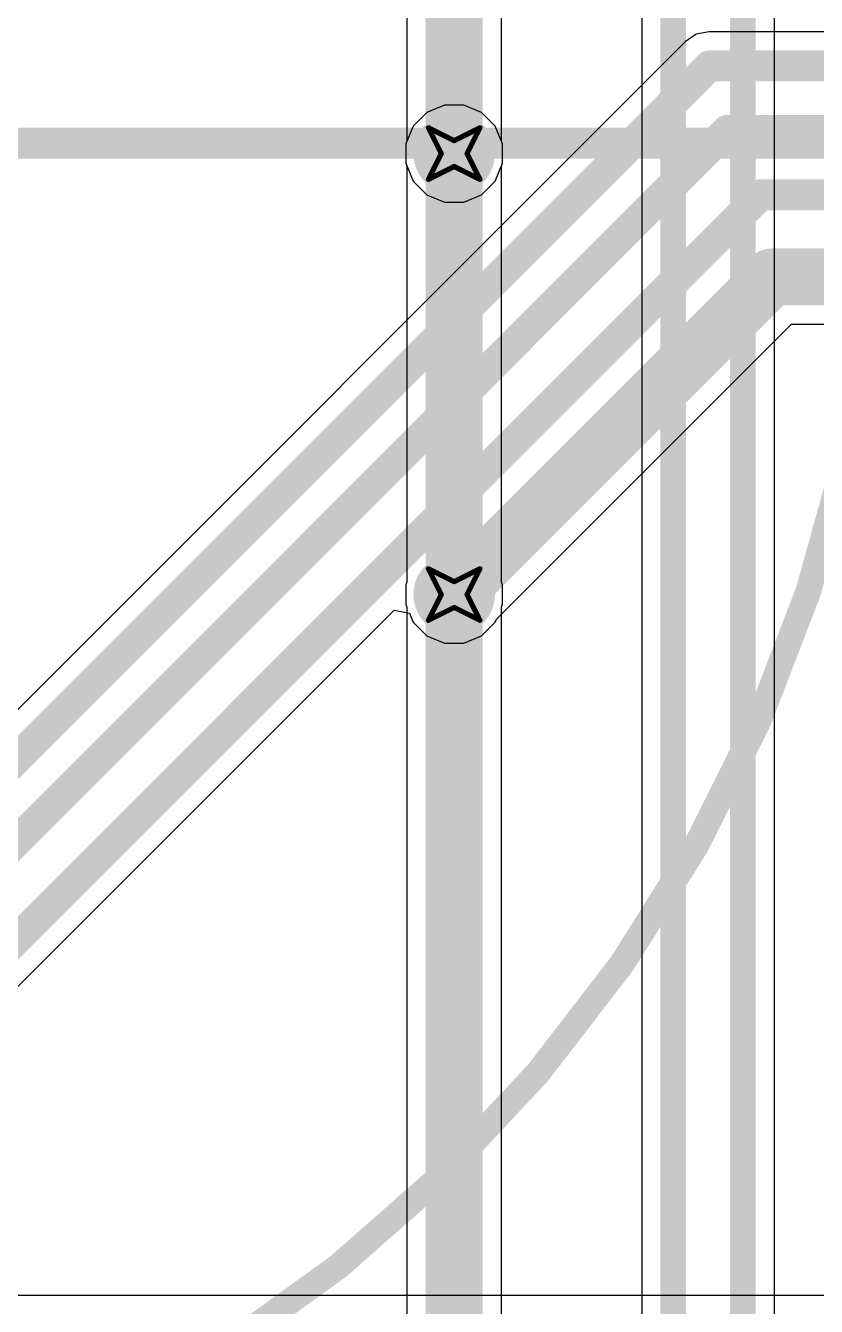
# Model space of a CAD drawing. Header units: inches. Extents: x -48 to 200, y -49 to 27.
# Drawn here: x 2.1597 to 2.4665, y 0.4799 to 0.9766 of the extents above; entities that cross this region are included whole.
import ezdxf

# ---------------------------------------------------------------- set-up
doc = ezdxf.new("R2010")
doc.units = ezdxf.units.IN
doc.header["$MEASUREMENT"] = 0
for name, color, linetype in [('Bottom Layer', 5, 'Continuous'), ('Bottom Overlay', 54, 'Continuous'), ('Bottom Solder', 6, 'Continuous'), ('Dimension', 6, 'Continuous'), ('Drill Drawing', 1, 'Continuous'), ('Top Layer', 1, 'Continuous'), ('Top Solder', 216, 'Continuous'), ('Via Holes', 16, 'Continuous')]:
    doc.layers.add(name, color=color, linetype=linetype)

# ---------------------------------------------------------------- blocks, each defined once
blk = doc.blocks.new('RV4NAYSD503A_B_19')
at = {"layer": 'Bottom Overlay', "const_width": 0.01}
blk.add_lwpolyline([(0.55517, -0.08663, -0.924155), (-0.55796, 0.00126)], format="xyb", dxfattribs=at)

msp = doc.modelspace()

# ---------------------------------------------------------------- hatches: boundary and pattern name
at = {"layer": 'Bottom Layer'}
h = msp.add_hatch(color=5, dxfattribs=at)
edge = h.paths.add_edge_path()
edge.add_arc((2.326, 0.927), 0.01181, 0, 360)
h = msp.add_hatch(color=5, dxfattribs=at)
edge = h.paths.add_edge_path()
edge.add_arc((2.326, 0.75596), 0.01181, 0, 360)
at = {"layer": 'Bottom Solder'}
h = msp.add_hatch(color=6, dxfattribs=at)
edge = h.paths.add_edge_path()
edge.add_arc((2.326, 0.927), 0.01581, 0, 360)
h = msp.add_hatch(color=6, dxfattribs=at)
edge = h.paths.add_edge_path()
edge.add_arc((2.326, 0.75596), 0.01581, 0, 360)
at = {"layer": 'Top Layer'}
h = msp.add_hatch(color=1, dxfattribs=at)
edge = h.paths.add_edge_path()
edge.add_arc((2.326, 0.927), 0.01181, 0, 360)
h = msp.add_hatch(color=1, dxfattribs=at)
edge = h.paths.add_edge_path()
edge.add_arc((2.326, 0.75596), 0.01181, 0, 360)
at = {"layer": 'Top Solder'}
h = msp.add_hatch(color=216, dxfattribs=at)
edge = h.paths.add_edge_path()
edge.add_arc((2.326, 0.927), 0.01581, 0, 360)
h = msp.add_hatch(color=216, dxfattribs=at)
edge = h.paths.add_edge_path()
edge.add_arc((2.326, 0.75596), 0.01581, 0, 360)
at = {"layer": 'Via Holes'}
h = msp.add_hatch(color=7, dxfattribs=at)
edge = h.paths.add_edge_path()
edge.add_arc((2.326, 0.927), 0.00591, 0, 360)
h = msp.add_hatch(color=7, dxfattribs=at)
edge = h.paths.add_edge_path()
edge.add_arc((2.326, 0.75596), 0.00591, 0, 360)

# ---------------------------------------------------------------- linework, layer by layer
at = {"layer": 'Bottom Layer'}
for p, q in [((2.45024, 0.26807), (2.45024, 1.02413)), ((2.39876, 0.99588), (2.39876, 0.35037)), ((2.32226, 0.94581), (2.31534, 0.94295)), ((2.32974, 0.94581), (2.32226, 0.94581)), ((2.33666, 0.94295), (2.32974, 0.94581)), ((2.31534, 0.94295), (2.31005, 0.93766)), ((2.34195, 0.93766), (2.33666, 0.94295)), ((2.31005, 0.93766), (2.30719, 0.93074)), ((2.34481, 0.93074), (2.34195, 0.93766)), ((2.30719, 0.93074), (2.30719, 0.92326)), ((2.34481, 0.92326), (2.34481, 0.93074)), ((2.30719, 0.92326), (2.30765, 0.92215)), ((2.30765, 0.92215), (2.30765, 0.7608)), ((2.34435, 0.92215), (2.34481, 0.92326)), ((2.34435, 0.7608), (2.34435, 0.92215)), ((2.30765, 0.7608), (2.30719, 0.7597)), ((2.34481, 0.7597), (2.34435, 0.7608)), ((2.30719, 0.7597), (2.30719, 0.75221)), ((2.34481, 0.75221), (2.34481, 0.7597)), ((2.30719, 0.75221), (2.30765, 0.75111)), ((2.30765, 0.75111), (2.30765, 0.39549)), ((2.34435, 0.75111), (2.34481, 0.75221)), ((2.34435, 0.279), (2.34435, 0.75111))]:
    msp.add_line(p, q, dxfattribs=at)
for points, const_width in [([(2.438, 0.263), (2.438, 1.038)], 0.01), ([(2.411, 0.336), (2.411, 1.01)], 0.01), ([(2.326, 0.75691), (2.326, 0.927)], 0.022), ([(2.326, 0.279), (2.326, 0.75596)], 0.022)]:
    msp.add_lwpolyline(points, dxfattribs=dict(at, const_width=const_width))
at = {"layer": 'Bottom Layer', "const_width": 0.011}
for points in [[(2.3205, 0.927, 1), (2.3315, 0.927, 1)], [(2.3205, 0.75691, 1), (2.3315, 0.75691, 1)], [(2.3205, 0.75596, 1), (2.3315, 0.75596, 1)]]:
    msp.add_lwpolyline(points, format="xyb", close=True, dxfattribs=at)
at = {"layer": 'Dimension', "const_width": 0.012}
msp.add_lwpolyline([(-0.067, 0.931), (3.933, 0.931)], dxfattribs=at)
at = {"layer": 'Drill Drawing', "const_width": 0.002}
for points in [[(2.316, 0.937), (2.326, 0.932)], [(2.316, 0.937), (2.321, 0.927)], [(2.326, 0.932), (2.336, 0.937)], [(2.331, 0.927), (2.336, 0.937)], [(2.316, 0.917), (2.321, 0.927)], [(2.331, 0.927), (2.336, 0.917)], [(2.316, 0.917), (2.326, 0.922)], [(2.326, 0.922), (2.336, 0.917)], [(2.316, 0.76596), (2.326, 0.76096)], [(2.316, 0.76596), (2.321, 0.75596)], [(2.326, 0.76096), (2.336, 0.76596)], [(2.331, 0.75596), (2.336, 0.76596)], [(2.316, 0.74596), (2.321, 0.75596)], [(2.331, 0.75596), (2.336, 0.74596)], [(2.316, 0.74596), (2.326, 0.75096)], [(2.326, 0.75096), (2.336, 0.74596)]]:
    msp.add_lwpolyline(points, dxfattribs=at)
at = {"layer": 'Drill Drawing', "const_width": 0.001}
for points in [[(2.3155, 0.937, 1), (2.3165, 0.937, 1)], [(2.3155, 0.937, 1), (2.3165, 0.937, 1)], [(2.3355, 0.937, 1), (2.3365, 0.937, 1)], [(2.3355, 0.937, 1), (2.3365, 0.937, 1)], [(2.3255, 0.932, 1), (2.3265, 0.932, 1)], [(2.3255, 0.932, 1), (2.3265, 0.932, 1)], [(2.3205, 0.927, 1), (2.3215, 0.927, 1)], [(2.3205, 0.927, 1), (2.3215, 0.927, 1)], [(2.3305, 0.927, 1), (2.3315, 0.927, 1)], [(2.3305, 0.927, 1), (2.3315, 0.927, 1)], [(2.3255, 0.922, 1), (2.3265, 0.922, 1)], [(2.3255, 0.922, 1), (2.3265, 0.922, 1)], [(2.3155, 0.917, 1), (2.3165, 0.917, 1)], [(2.3155, 0.917, 1), (2.3165, 0.917, 1)], [(2.3355, 0.917, 1), (2.3365, 0.917, 1)], [(2.3355, 0.917, 1), (2.3365, 0.917, 1)], [(2.3155, 0.76596, 1), (2.3165, 0.76596, 1)], [(2.3155, 0.76596, 1), (2.3165, 0.76596, 1)], [(2.3355, 0.76596, 1), (2.3365, 0.76596, 1)], [(2.3355, 0.76596, 1), (2.3365, 0.76596, 1)], [(2.3255, 0.76096, 1), (2.3265, 0.76096, 1)], [(2.3255, 0.76096, 1), (2.3265, 0.76096, 1)], [(2.3205, 0.75596, 1), (2.3215, 0.75596, 1)], [(2.3205, 0.75596, 1), (2.3215, 0.75596, 1)], [(2.3305, 0.75596, 1), (2.3315, 0.75596, 1)], [(2.3305, 0.75596, 1), (2.3315, 0.75596, 1)], [(2.3255, 0.75096, 1), (2.3265, 0.75096, 1)], [(2.3255, 0.75096, 1), (2.3265, 0.75096, 1)], [(2.3155, 0.74596, 1), (2.3165, 0.74596, 1)], [(2.3155, 0.74596, 1), (2.3165, 0.74596, 1)], [(2.3355, 0.74596, 1), (2.3365, 0.74596, 1)], [(2.3355, 0.74596, 1), (2.3365, 0.74596, 1)]]:
    msp.add_lwpolyline(points, format="xyb", close=True, dxfattribs=at)
at = {"layer": 'Top Layer'}
for p, q in [((2.34435, 0.93185), (2.34435, 1.249)), ((2.30765, 1.2414), (2.30765, 0.93185)), ((2.425, 0.97425), (2.41993, 0.97325)), ((3.19165, 0.97425), (2.425, 0.97425)), ((2.41563, 0.97037), (2.10113, 0.65587)), ((2.41993, 0.97325), (2.41563, 0.97037)), ((2.30765, 0.93185), (2.30719, 0.93074)), ((2.30719, 0.93074), (2.30719, 0.92326)), ((2.34481, 0.93074), (2.34435, 0.93185)), ((2.34481, 0.92326), (2.34481, 0.93074)), ((2.30719, 0.92326), (2.31005, 0.91634)), ((2.34195, 0.91634), (2.34481, 0.92326)), ((2.31005, 0.91634), (2.31534, 0.91105)), ((2.33666, 0.91105), (2.34195, 0.91634)), ((2.31534, 0.91105), (2.32226, 0.90819)), ((2.32974, 0.90819), (2.33666, 0.91105)), ((2.32226, 0.90819), (2.32974, 0.90819)), ((2.34241, 0.74641), (2.45683, 0.86084)), ((2.45683, 0.86084), (2.60561, 0.86084)), ((2.09837, 0.54563), (2.30271, 0.74996)), ((2.30271, 0.74996), (2.30861, 0.74879)), ((2.30861, 0.74879), (2.31005, 0.7453)), ((2.31005, 0.7453), (2.31534, 0.74001)), ((2.33666, 0.74001), (2.34195, 0.7453)), ((2.34195, 0.7453), (2.34241, 0.74641)), ((2.31534, 0.74001), (2.32226, 0.73715)), ((2.32226, 0.73715), (2.32974, 0.73715)), ((2.32974, 0.73715), (2.33666, 0.74001)), ((2.513, 0.48414), (1.539, 0.48414))]:
    msp.add_line(p, q, dxfattribs=at)
for points, const_width in [([(2.326, 0.92775), (2.326, 1.249)], 0.022), ([(2.1105, 0.6465), (2.425, 0.961)], 0.012), ([(2.425, 0.961), (3.204, 0.961)], 0.012), ([(2.087, 0.591), (2.432, 0.936)], 0.012), ([(2.432, 0.936), (3.17419, 0.936)], 0.012), ([(2.32569, 0.92775), (2.326, 0.92775)], 0.022), ([(2.089, 0.555), (2.445, 0.911)], 0.012), ([(2.445, 0.911), (3.146, 0.911)], 0.012), ([(2.326, 0.75596), (2.44923, 0.87919)], 0.022), ([(2.44923, 0.87919), (2.722, 0.87919)], 0.022)]:
    msp.add_lwpolyline(points, dxfattribs=dict(at, const_width=const_width))
for points, const_width in [([(2.422, 0.961, 1), (2.428, 0.961, 1)], 0.006), ([(2.422, 0.961, 1), (2.428, 0.961, 1)], 0.006), ([(2.429, 0.936, 1), (2.435, 0.936, 1)], 0.006), ([(2.429, 0.936, 1), (2.435, 0.936, 1)], 0.006), ([(2.32019, 0.92775, 1), (2.33119, 0.92775, 1)], 0.011), ([(2.3205, 0.92775, 1), (2.3315, 0.92775, 1)], 0.011), ([(2.3205, 0.92775, 1), (2.3315, 0.92775, 1)], 0.011), ([(2.442, 0.911, 1), (2.448, 0.911, 1)], 0.006), ([(2.442, 0.911, 1), (2.448, 0.911, 1)], 0.006), ([(2.44373, 0.87919, 1), (2.45473, 0.87919, 1)], 0.011), ([(2.44373, 0.87919, 1), (2.45473, 0.87919, 1)], 0.011), ([(2.3205, 0.75596, 1), (2.3315, 0.75596, 1)], 0.011)]:
    msp.add_lwpolyline(points, format="xyb", close=True, dxfattribs=dict(at, const_width=const_width))

# ---------------------------------------------------------------- block references
at = {"rotation": 90}
msp.add_blockref('RV4NAYSD503A_B_19', (1.933, 0.931), dxfattribs=at)

doc.saveas('drawing.dxf')
